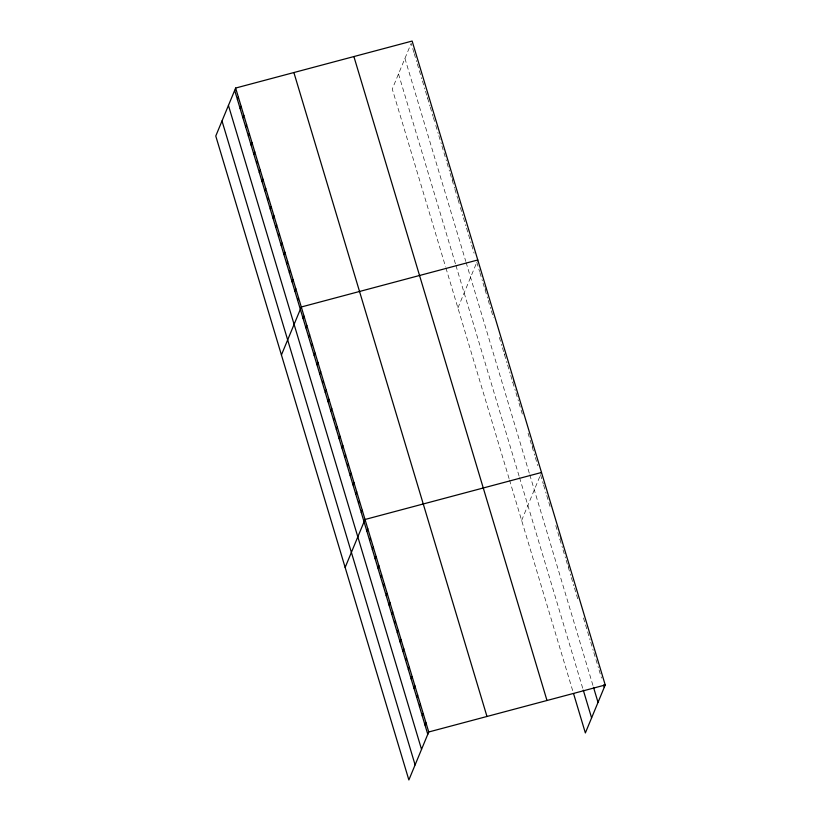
<?xml version="1.0" encoding="UTF-8"?>
<svg xmlns="http://www.w3.org/2000/svg" width="821" height="821" viewBox="0 0 821 821"><rect width="100%" height="100%" fill="white"/><g stroke="black" fill="none" stroke-linecap="round" stroke-linejoin="round"><path stroke-width="0.62" stroke-dasharray="4.11 3.08" d="M427.577 98.11L428.541 95.78M452.197 180.21L453.161 177.88M457.913 307.957L477.781 259.98M485.129 290.029L486.094 287.699M504.525 354.693L505.49 352.373M512.838 382.412L513.802 380.092M532.234 447.086L533.188 444.766M521.633 520.452L541.501 472.475M559.932 539.479L560.897 537.15M568.245 567.198L569.21 564.869M413.907 52.493L411.167 43.369L392.264 89.017L445.608 266.907M414.246 53.632L416.637 61.616M417.325 63.894L418.689 68.461M419.377 70.739L421.768 78.724M422.456 81.002L424.847 88.986M425.524 91.264L429.978 106.094M430.317 107.233L433.047 116.356M433.396 117.495L435.099 123.191M435.787 125.469L438.178 133.454M438.866 135.732L441.257 143.716M441.944 145.994L443.309 150.561M443.997 152.839L446.388 160.824M447.076 163.102L449.467 171.086M450.144 173.364L454.598 188.194M454.937 189.333L457.666 198.456M458.015 199.595L459.719 205.291M460.407 207.569L462.798 215.554M463.485 217.832L465.876 225.816M466.564 228.105L467.929 232.661M468.617 234.939L471.008 242.924M471.695 245.202L474.086 253.186M476.816 262.31L479.587 271.546M479.936 272.705L482.358 280.782M483.056 283.091L487.561 298.105M488.249 300.414L490.671 308.501M491.369 310.81L493.442 317.737M499.332 337.369L501.754 345.456M502.452 347.765L506.947 362.779M507.645 365.088L510.067 373.175M510.754 375.484L515.26 390.498M515.957 392.807L518.379 400.894M519.067 403.203L522.536 414.749M528.077 433.231L529.463 437.85M530.15 440.159L534.656 455.173M535.343 457.482L537.776 465.569M540.546 474.805L543.317 484.041M543.656 485.201L546.088 493.277M546.776 495.586L550.244 507.142M555.776 525.614L557.161 530.233M557.859 532.552L562.364 547.556M563.052 549.875L565.474 557.952M566.172 560.261L570.677 575.275M571.365 577.584L573.787 585.671M574.484 587.98L577.943 599.525M583.485 618.008L584.87 622.626M585.568 624.935L586.953 629.553M587.641 631.862L590.063 639.949M590.761 642.258L593.183 650.345M593.87 652.654L595.256 657.272M595.954 659.581L598.376 667.668M599.073 669.977L601.495 678.064M404.927 58.435L465.794 261.406M466.133 262.546L529.453 473.696M529.802 474.856L593.173 686.192M398.503 73.952L455.604 264.383M455.942 265.522L519.221 476.519M519.56 477.668L582.941 689.014M445.947 268.046L509.164 478.879M509.513 480.028L572.894 691.374"/><path stroke-width="1.23" d="M235.637 88.052L215.769 136.019L408.868 779.95L428.736 731.983L235.637 88.052L412.132 41.05L605.231 684.981L585.363 732.948L573.581 693.683M237.413 99.505L238.377 97.176M240.153 108.618L241.117 106.299M242.883 117.742L243.847 115.422M245.623 126.865L246.587 124.546M248.363 135.988L249.317 133.669M251.093 145.112L252.057 142.792M253.833 154.235L254.787 151.916M256.562 163.358L257.527 161.029M259.303 172.482L260.267 170.152M262.032 181.605L262.997 179.276M264.773 190.729L265.737 188.399M267.502 199.842L268.467 197.522M270.242 208.965L271.207 206.646M272.983 218.088L273.937 215.769M275.712 227.212L276.677 224.892M278.452 236.335L279.407 234.016M281.182 245.458L282.147 243.139M283.922 254.582L284.887 252.252M286.652 263.705L287.617 261.376M289.392 272.829L290.357 270.499M292.122 281.942L293.087 279.622M294.862 291.065L295.827 288.746M297.602 300.188L298.557 297.869M281.429 354.959L301.297 306.992L477.781 259.98M303.103 318.548L304.068 316.229M305.874 327.795L306.838 325.465M308.645 337.031L309.609 334.711M311.416 346.267L312.38 343.948M314.186 355.503L315.151 353.184M316.957 364.75L317.922 362.42M319.728 373.986L320.693 371.667M322.499 383.222L323.464 380.903M325.27 392.469L326.235 390.139M328.041 401.705L329.005 399.375M330.812 410.941L331.776 408.622M333.583 420.178L334.537 417.858M336.353 429.424L337.308 427.094M339.124 438.66L340.079 436.331M341.895 447.897L342.85 445.577M344.666 457.133L345.62 454.813M347.437 466.379L348.391 464.05M350.208 475.616L351.162 473.286M352.968 484.852L353.933 482.532M355.739 494.088L356.704 491.769M358.51 503.335L359.475 501.005M361.281 512.571L362.246 510.252M345.148 567.455L365.017 519.488L541.501 472.475M366.823 531.043L367.787 528.724M369.594 540.29L370.558 537.96M372.365 549.526L373.329 547.207M375.135 558.762L376.1 556.443M377.906 567.999L378.871 565.679M380.677 577.245L381.642 574.916M383.448 586.481L384.413 584.162M386.219 595.718L387.184 593.398M388.99 604.964L389.954 602.635M391.761 614.2L392.725 611.871M394.532 623.437L395.496 621.117M397.302 632.673L398.267 630.354M400.073 641.919L401.038 639.59M402.844 651.156L403.809 648.826M405.615 660.392L406.58 658.073M408.386 669.628L409.351 667.309M411.157 678.875L412.121 676.545M413.928 688.111L414.892 685.792M416.699 697.347L417.653 695.028M419.469 706.583L420.424 704.264M422.24 715.83L423.195 713.5M425.011 725.066L425.966 722.747M428.736 731.983L605.231 684.981M603.568 684.991L604.266 687.3M593.521 687.351L598.027 702.365M583.29 690.163L591.592 717.882M353.892 56.557L546.991 700.487M293.887 72.546L486.976 716.466M234.683 90.382L427.782 734.302M228.443 105.437L421.542 749.368M222.009 120.964L415.108 764.885"/></g></svg>
